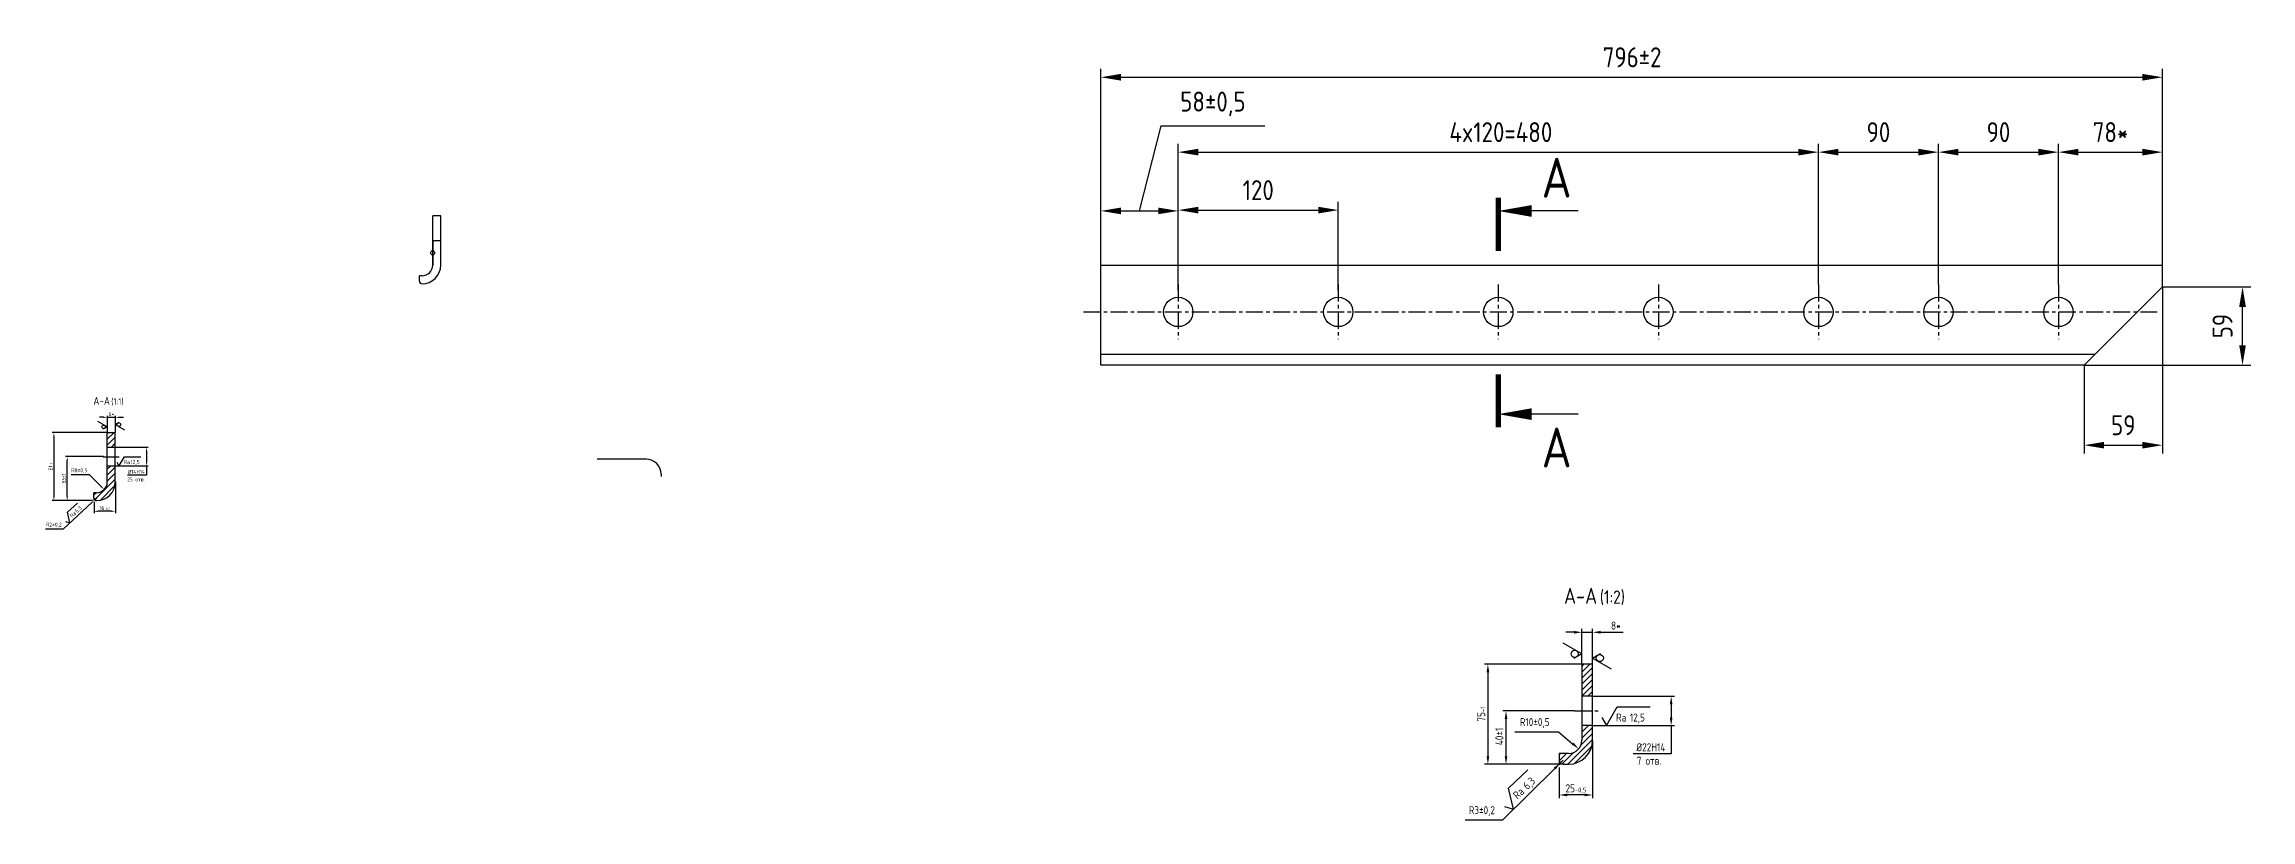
# Model space of a CAD drawing. Header units: millimetres. Extents: x 2646 to 6692, y 1535 to 2401.
# Drawn here: x 5038 to 6692, y 1535 to 2117 of the extents above; entities that cross this region are included whole.
import ezdxf
from ezdxf.enums import TextEntityAlignment as Align

# ---------------------------------------------------------------- set-up
doc = ezdxf.new("R2010")
doc.units = ezdxf.units.MM
doc.header["$LTSCALE"] = 0.4
doc.linetypes.add('CENTER', pattern=[50.8, 31.75, -6.35, 6.35, -6.35])
for name, color, linetype in [('Cen', 5, 'CENTER'), ('Cont', 6, 'Continuous'), ('Dim', 7, 'Continuous'), ('Hatch', 2, 'Continuous'), ('Text', 3, 'Continuous'), ('Textb', 6, 'Continuous')]:
    doc.layers.add(name, color=color, linetype=linetype)
doc.styles.add('Style1', font='romans.shx', dxfattribs={"width": 0.8})
doc.dimstyles.new('Dia_1', dxfattribs={"dimtxt": 3, "dimasz": 3, "dimexe": 1.25, "dimexo": 0, "dimgap": 1, "dimtad": 1, "dimtoh": 1, "dimtxsty": 'Style1', "dimcen": 2.5, "dimclrt": 3, "dimadec": 0, "dimazin": 0, "dimtfac": 1, "dimtmove": 0, "dimatfit": 3, "dimfxl": 1, "dimarcsym": 0})
doc.dimstyles.new('Lin$0', dxfattribs={"dimtxt": 3, "dimasz": 3, "dimexe": 1.25, "dimexo": 0, "dimgap": 1, "dimtad": 1, "dimtoh": 1, "dimdec": 5, "dimlfac": -1, "dimtxsty": 'Style1', "dimcen": 2.5, "dimclrt": 3, "dimaunit": 1, "dimadec": 0, "dimazin": 0, "dimtfac": 1, "dimtdec": 5, "dimtmove": 0, "dimatfit": 3, "dimldrblk": 'NONE', "dimfxl": 1, "dimarcsym": 0})
doc.dimstyles.new('Lin_5$0', dxfattribs={"dimscale": 5, "dimtxt": 3, "dimasz": 3, "dimexe": 1.25, "dimexo": 0, "dimgap": 1.5, "dimtad": 1, "dimtxsty": 'Style1', "dimcen": 2.5, "dimclrt": 3, "dimadec": 0, "dimazin": 0, "dimtfac": 1, "dimtmove": 0, "dimatfit": 3, "dimldrblk": 'DOT', "dimfxl": 1, "dimarcsym": 0})
doc.dimstyles.new('Lin_5$4', dxfattribs={"dimscale": 5, "dimtxt": 3, "dimasz": 3, "dimexe": 1.25, "dimexo": 0, "dimgap": 1.5, "dimtad": 1, "dimtoh": 1, "dimtxsty": 'Style1', "dimcen": 2.5, "dimclrt": 3, "dimadec": 0, "dimazin": 0, "dimtfac": 1, "dimtmove": 0, "dimatfit": 3, "dimldrblk": 'DOT', "dimfxl": 1, "dimarcsym": 0})

# ---------------------------------------------------------------- blocks, each defined once
blk = doc.blocks.new('*D38')
at = {"layer": 'Defpoints', "color": 0, "transparency": 16777216}
for p in [(5054.9, 1807.7), (5082, 1807.7), (5073.8, 1774.7)]:
    blk.add_point(p, dxfattribs=at)
at = {"layer": 'Dim', "color": 0, "lineweight": -2, "transparency": 16777216}
for p, q in [((5082, 1807.7), (5053.6, 1807.7)), ((5054.9, 1777.7), (5054.9, 1804.7)), ((5073.8, 1774.7), (5053.6, 1774.7))]:
    blk.add_line(p, q, dxfattribs=at)
at = {"layer": 'Dim', "color": 0, "transparency": 16777216}
for points in [[(5054.4, 1804.7), (5055.4, 1804.7), (5054.9, 1807.7)], [(5054.4, 1777.7), (5055.4, 1777.7), (5054.9, 1774.7)]]:
    blk.add_solid(points, dxfattribs=at)
at = {"layer": 'Dim', "color": 3, "transparency": 16777216, "insert": (5052.4, 1791.2), "char_height": 3, "attachment_point": 5, "rotation": 90, "style": 'Style1'}
blk.add_mtext('33%%P1', dxfattribs=at)
blk = doc.blocks.new('_None')
blk = doc.blocks.new('*D39')
at = {"layer": 'Defpoints', "color": 0, "transparency": 16777216}
for p in [(5085, 1825.7), (5044.9, 1774.7), (5064.2, 1774.7)]:
    blk.add_point(p, dxfattribs=at)
at = {"layer": 'Dim', "color": 0, "lineweight": -2, "transparency": 16777216}
for p, q in [((5085, 1825.7), (5043.6, 1825.7)), ((5044.9, 1822.7), (5044.9, 1777.7)), ((5064.2, 1774.7), (5043.6, 1774.7))]:
    blk.add_line(p, q, dxfattribs=at)
at = {"layer": 'Dim', "color": 0, "transparency": 16777216}
for points in [[(5044.4, 1822.7), (5045.4, 1822.7), (5044.9, 1825.7)], [(5044.4, 1777.7), (5045.4, 1777.7), (5044.9, 1774.7)]]:
    blk.add_solid(points, dxfattribs=at)
at = {"layer": 'Dim', "color": 3, "transparency": 16777216, "insert": (5042.4, 1800.2), "char_height": 3, "attachment_point": 5, "rotation": 90, "style": 'Style1'}
blk.add_mtext('51{\\H0.58333x;\\S^ -1;}', dxfattribs=at)
blk = doc.blocks.new('*D40')
at = {"layer": 'Defpoints', "color": 0, "transparency": 16777216}
for p in [(5091, 1837.2), (5085, 1825.7), (5091, 1825.7)]:
    blk.add_point(p, dxfattribs=at)
at = {"layer": 'Dim', "color": 0, "lineweight": -2, "transparency": 16777216}
for p, q in [((5082, 1837.2), (5079, 1837.2)), ((5085, 1825.7), (5085, 1838.4)), ((5085, 1837.2), (5091, 1837.2)), ((5091, 1825.7), (5091, 1838.4)), ((5094, 1837.2), (5097, 1837.2))]:
    blk.add_line(p, q, dxfattribs=at)
at = {"layer": 'Dim', "color": 0, "transparency": 16777216}
for points in [[(5082, 1837.7), (5082, 1836.7), (5085, 1837.2)], [(5094, 1837.7), (5094, 1836.7), (5091, 1837.2)]]:
    blk.add_solid(points, dxfattribs=at)
at = {"layer": 'Dim', "color": 3, "transparency": 16777216, "insert": (5088, 1839.7), "char_height": 3, "attachment_point": 5, "style": 'Style1'}
blk.add_mtext('6*', dxfattribs=at)
blk = doc.blocks.new('sherISO_09')
at = {"layer": 'Text'}
for q in [(-1.73, 3), (4.04, 7)]:
    blk.add_line((0, 0), q, dxfattribs=at)
blk.add_circle((0, 2.71), 1.35, dxfattribs=at)
blk = doc.blocks.new('*D41')
at = {"layer": 'Defpoints', "color": 0, "transparency": 16777216}
for p in [(5091, 1788.7), (5075, 1773.8), (5075, 1766.7)]:
    blk.add_point(p, dxfattribs=at)
at = {"layer": 'Dim', "color": 0, "lineweight": -2, "transparency": 16777216}
for p, q in [((5091, 1788.7), (5091, 1765.4)), ((5075, 1773.8), (5075, 1765.4)), ((5088, 1766.7), (5078, 1766.7))]:
    blk.add_line(p, q, dxfattribs=at)
at = {"layer": 'Dim', "color": 0, "transparency": 16777216}
for points in [[(5078, 1767.2), (5078, 1766.2), (5075, 1766.7)], [(5088, 1767.2), (5088, 1766.2), (5091, 1766.7)]]:
    blk.add_solid(points, dxfattribs=at)
at = {"layer": 'Dim', "color": 3, "transparency": 16777216, "insert": (5083, 1769.2), "char_height": 3, "attachment_point": 5, "style": 'Style1'}
blk.add_mtext('16{\\H0.58333x;\\S^ -0,5;}', dxfattribs=at)
blk = doc.blocks.new('ZNAK02')
at = {"layer": 'Textb', "style": 'Style1', "width": 0.8}
blk.add_attdef('А-А', text='', height=6, dxfattribs=at).set_placement((13.92, -0.06), align=Align.RIGHT)
blk.add_attdef('SC(1)', (14.94, -0.06), '', height=5, dxfattribs=at)
blk = doc.blocks.new('*D42')
at = {"layer": 'Defpoints', "color": 0, "transparency": 16777216}
for p in [(5091, 1814.7), (5114.4, 1814.7), (5091, 1800.7)]:
    blk.add_point(p, dxfattribs=at)
at = {"layer": 'Dim', "color": 0, "lineweight": -2, "transparency": 16777216}
for p, q in [((5091, 1814.7), (5115.7, 1814.7)), ((5114.4, 1811.7), (5114.4, 1803.7)), ((5091, 1800.7), (5115.7, 1800.7)), ((5114.4, 1793.8), (5100.2, 1793.8)), ((5114.4, 1800.7), (5114.4, 1793.8))]:
    blk.add_line(p, q, dxfattribs=at)
at = {"layer": 'Dim', "color": 0, "transparency": 16777216}
for points in [[(5113.9, 1811.7), (5114.9, 1811.7), (5114.4, 1814.7)], [(5113.9, 1803.7), (5114.9, 1803.7), (5114.4, 1800.7)]]:
    blk.add_solid(points, dxfattribs=at)
at = {"layer": 'Dim', "color": 3, "transparency": 16777216, "insert": (5106.8, 1796.3), "char_height": 3, "attachment_point": 5, "style": 'Style1'}
blk.add_mtext('%%C14H14', dxfattribs=at)
blk = doc.blocks.new('sherISO_01')
at = {"layer": 'Text'}
blk.add_line((4.04, 7), (16.36, 7), dxfattribs=at)
blk.add_lwpolyline([(-1.73, 3), (0, 0), (4.04, 7)], dxfattribs=at)
at = {"layer": 'Text', "style": 'Style1', "width": 0.8}
blk.add_text('Ra', height=3, dxfattribs=at).set_placement((3.58, 1.5))
blk.add_attdef('12,5', (8.73, 1.5), '', height=3, dxfattribs=at)
blk = doc.blocks.new('*D43')
at = {"layer": 'Defpoints', "color": 0, "transparency": 16777216}
for p in [(5075.5, 1775.3), (5077, 1776.7)]:
    blk.add_point(p, dxfattribs=at)
at = {"layer": 'Dim', "color": 0, "lineweight": -2, "transparency": 16777216}
for p, q in [((5052.2, 1753.6), (5073.3, 1773.3)), ((5077, 1776.7), (5075.5, 1775.3)), ((5038.6, 1753.6), (5052.2, 1753.6))]:
    blk.add_line(p, q, dxfattribs=at)
blk.add_arc((5077, 1776.7), 2, 187.1124, 270, dxfattribs=at)
at = {"layer": 'Dim', "color": 0, "transparency": 16777216}
blk.add_solid([(5073, 1773.6), (5073.6, 1772.9), (5075.5, 1775.3)], dxfattribs=at)
at = {"layer": 'Dim', "color": 3, "transparency": 16777216, "insert": (5044.9, 1756.4), "char_height": 3, "attachment_point": 5, "style": 'Style1'}
blk.add_mtext('R2%%P0,2', dxfattribs=at)
blk = doc.blocks.new('sherISO_03')
at = {"layer": 'Text'}
blk.add_line((4.04, 7), (14.12, 7), dxfattribs=at)
blk.add_lwpolyline([(-1.73, 3), (0, 0), (4.04, 7)], dxfattribs=at)
at = {"layer": 'Text', "style": 'Style1', "width": 0.8}
blk.add_text('Ra', height=3, dxfattribs=at).set_placement((3.58, 1.5))
blk.add_attdef('6,3', (8.73, 1.5), '', height=3, dxfattribs=at)
blk = doc.blocks.new('*D44')
at = {"layer": 'Defpoints', "color": 0, "transparency": 16777216}
for p in [(5071.3, 1794.3), (5077, 1788.7)]:
    blk.add_point(p, dxfattribs=at)
at = {"layer": 'Dim', "color": 0, "lineweight": -2, "transparency": 16777216}
for p, q in [((5057.8, 1794.3), (5071.3, 1794.3)), ((5071.3, 1794.3), (5080.5, 1785.1))]:
    blk.add_line(p, q, dxfattribs=at)
at = {"layer": 'Dim', "color": 0, "transparency": 16777216}
blk.add_solid([(5080.8, 1785.5), (5080.1, 1784.8), (5082.6, 1783)], dxfattribs=at)
at = {"layer": 'Dim', "color": 3, "transparency": 16777216, "insert": (5064, 1797.1), "char_height": 3, "attachment_point": 5, "style": 'Style1'}
blk.add_mtext('R8%%P0,5', dxfattribs=at)
blk = doc.blocks.new('*D67')
at = {"layer": 'Defpoints', "color": 0, "transparency": 16777216}
for p in [(6198.6, 1675.9), (6190.6, 1651.9), (6198.6, 1651.9)]:
    blk.add_point(p, dxfattribs=at)
at = {"layer": 'Dim', "color": 0, "lineweight": -2, "transparency": 16777216}
for p, q in [((6184.6, 1675.9), (6178.6, 1675.9)), ((6190.6, 1651.9), (6190.6, 1678.4)), ((6190.6, 1675.9), (6198.6, 1675.9)), ((6198.6, 1651.9), (6198.6, 1678.4)), ((6204.6, 1675.9), (6221.4, 1675.9))]:
    blk.add_line(p, q, dxfattribs=at)
at = {"layer": 'Dim', "color": 0, "transparency": 16777216}
for points in [[(6184.6, 1676.9), (6184.6, 1674.9), (6190.6, 1675.9)], [(6204.6, 1676.9), (6204.6, 1674.9), (6198.6, 1675.9)]]:
    blk.add_solid(points, dxfattribs=at)
at = {"layer": 'Dim', "color": 3, "transparency": 16777216, "insert": (6216, 1680.9), "char_height": 6, "attachment_point": 5, "style": 'Style1'}
blk.add_mtext('8*', dxfattribs=at)
blk = doc.blocks.new('*D68')
at = {"layer": 'Defpoints', "color": 0, "transparency": 16777216}
for p in [(6198.6, 1627.9), (6198.6, 1605.9), (6257.5, 1605.9)]:
    blk.add_point(p, dxfattribs=at)
at = {"layer": 'Dim', "color": 0, "lineweight": -2, "transparency": 16777216}
for p, q in [((6198.6, 1627.9), (6260, 1627.9)), ((6257.5, 1621.9), (6257.5, 1611.9)), ((6198.6, 1605.9), (6260, 1605.9)), ((6257.5, 1605.9), (6257.5, 1584.6)), ((6257.5, 1584.6), (6229, 1584.6))]:
    blk.add_line(p, q, dxfattribs=at)
at = {"layer": 'Dim', "color": 0, "transparency": 16777216}
for points in [[(6256.5, 1621.9), (6258.5, 1621.9), (6257.5, 1627.9)], [(6256.5, 1611.9), (6258.5, 1611.9), (6257.5, 1605.9)]]:
    blk.add_solid(points, dxfattribs=at)
at = {"layer": 'Dim', "color": 3, "transparency": 16777216, "insert": (6242.3, 1589.6), "char_height": 6, "attachment_point": 5, "style": 'Style1'}
blk.add_mtext('%%C22H14', dxfattribs=at)
blk = doc.blocks.new('*D69')
at = {"layer": 'Defpoints', "color": 0, "transparency": 16777216}
for p in [(6133.7, 1616.9), (6174.2, 1616.9), (6176.6, 1576.9)]:
    blk.add_point(p, dxfattribs=at)
at = {"layer": 'Dim', "color": 0, "lineweight": -2, "transparency": 16777216}
for p, q in [((6174.2, 1616.9), (6131.2, 1616.9)), ((6133.7, 1582.9), (6133.7, 1610.9)), ((6176.6, 1576.9), (6131.2, 1576.9))]:
    blk.add_line(p, q, dxfattribs=at)
at = {"layer": 'Dim', "color": 0, "transparency": 16777216}
for points in [[(6132.7, 1610.9), (6134.7, 1610.9), (6133.7, 1616.9)], [(6132.7, 1582.9), (6134.7, 1582.9), (6133.7, 1576.9)]]:
    blk.add_solid(points, dxfattribs=at)
at = {"layer": 'Dim', "color": 3, "transparency": 16777216, "insert": (6128.7, 1597.7), "char_height": 6, "attachment_point": 5, "rotation": 90, "style": 'Style1'}
blk.add_mtext('40±1', dxfattribs=at)
blk = doc.blocks.new('*D70')
at = {"layer": 'Defpoints', "color": 0, "transparency": 16777216}
for p in [(6190.6, 1651.9), (6120.1, 1576.9), (6176.6, 1576.9)]:
    blk.add_point(p, dxfattribs=at)
at = {"layer": 'Dim', "color": 0, "lineweight": -2, "transparency": 16777216}
for p, q in [((6190.6, 1651.9), (6117.6, 1651.9)), ((6120.1, 1645.9), (6120.1, 1582.9)), ((6176.6, 1576.9), (6117.6, 1576.9))]:
    blk.add_line(p, q, dxfattribs=at)
at = {"layer": 'Dim', "color": 0, "transparency": 16777216}
for points in [[(6119.1, 1645.9), (6121.1, 1645.9), (6120.1, 1651.9)], [(6119.1, 1582.9), (6121.1, 1582.9), (6120.1, 1576.9)]]:
    blk.add_solid(points, dxfattribs=at)
at = {"layer": 'Dim', "color": 3, "transparency": 16777216, "insert": (6115.1, 1614.5), "char_height": 6, "attachment_point": 5, "rotation": 90, "style": 'Style1'}
blk.add_mtext('75{\\H0.58333x;\\S^ -1;}', dxfattribs=at)
blk = doc.blocks.new('*D71')
at = {"layer": 'Defpoints', "color": 0, "transparency": 16777216}
for p in [(6198.6, 1594.4), (6173.6, 1573), (6173.6, 1553.8)]:
    blk.add_point(p, dxfattribs=at)
at = {"layer": 'Dim', "color": 0, "lineweight": -2, "transparency": 16777216}
for p, q in [((6198.6, 1594.4), (6198.6, 1551.3)), ((6173.6, 1573), (6173.6, 1551.3)), ((6192.6, 1553.8), (6179.6, 1553.8))]:
    blk.add_line(p, q, dxfattribs=at)
at = {"layer": 'Dim', "color": 0, "transparency": 16777216}
for points in [[(6179.6, 1554.8), (6179.6, 1552.8), (6173.6, 1553.8)], [(6192.6, 1554.8), (6192.6, 1552.8), (6198.6, 1553.8)]]:
    blk.add_solid(points, dxfattribs=at)
at = {"layer": 'Dim', "color": 3, "transparency": 16777216, "insert": (6186.1, 1558.8), "char_height": 6, "attachment_point": 5, "style": 'Style1'}
blk.add_mtext('25{\\H0.58333x;\\S^ -0,5;}', dxfattribs=at)
blk = doc.blocks.new('*D72')
at = {"layer": 'Defpoints', "color": 0, "transparency": 16777216}
for p in [(6174.4, 1577.8), (6176.6, 1579.9)]:
    blk.add_point(p, dxfattribs=at)
at = {"layer": 'Dim', "color": 0, "lineweight": -2, "transparency": 16777216}
for p, q in [((6131.2, 1535.1), (6170.2, 1573.6)), ((6176.6, 1579.9), (6174.4, 1577.8)), ((6103, 1535.1), (6131.2, 1535.1))]:
    blk.add_line(p, q, dxfattribs=at)
at = {"layer": 'Dim', "color": 0, "transparency": 16777216}
blk.add_solid([(6169.5, 1574.3), (6170.9, 1572.9), (6174.4, 1577.8)], dxfattribs=at)
at = {"layer": 'Dim', "color": 3, "transparency": 16777216, "insert": (6115.6, 1541.7), "char_height": 6, "attachment_point": 5, "style": 'Style1'}
blk.add_mtext('R3±0,2', dxfattribs=at)
blk = doc.blocks.new('_Dot')
at = {"color": 0, "linetype": 'ByBlock', "lineweight": -2}
blk.add_line((-0.5, 0), (-1, 0), dxfattribs=at)
at = {"color": 0, "linetype": 'ByBlock', "const_width": 0.5}
blk.add_lwpolyline([(-0.25, 0, 1), (0.25, 0, 1)], format="xyb", close=True, dxfattribs=at)
blk = doc.blocks.new('*D73')
at = {"layer": 'Defpoints', "color": 0, "transparency": 16777216}
for p in [(6625.9, 2092.4), (5829.9, 1951.3), (6625.9, 1951.3)]:
    blk.add_point(p, dxfattribs=at)
at = {"layer": 'Dim', "color": 0, "lineweight": -2, "transparency": 16777216}
for p, q in [((5829.9, 1951.3), (5829.9, 2098.7)), ((5844.9, 2092.4), (6610.9, 2092.4)), ((6625.9, 1951.3), (6625.9, 2098.7))]:
    blk.add_line(p, q, dxfattribs=at)
at = {"layer": 'Dim', "color": 0, "transparency": 16777216}
for points in [[(5844.9, 2094.9), (5844.9, 2089.9), (5829.9, 2092.4)], [(6610.9, 2094.9), (6610.9, 2089.9), (6625.9, 2092.4)]]:
    blk.add_solid(points, dxfattribs=at)
at = {"layer": 'Dim', "color": 3, "transparency": 16777216, "insert": (6228.2, 2107.4), "char_height": 15, "attachment_point": 5, "style": 'Style1'}
blk.add_mtext('796±2', dxfattribs=at)
blk = doc.blocks.new('*D74')
at = {"layer": 'Defpoints', "color": 0, "transparency": 16777216}
for p in [(6625.9, 1935.1), (6567.1, 1876.3), (6625.9, 1816.3)]:
    blk.add_point(p, dxfattribs=at)
at = {"layer": 'Dim', "color": 0, "lineweight": -2, "transparency": 16777216}
for p, q in [((6625.9, 1935.1), (6625.9, 1810)), ((6567.1, 1876.3), (6567.1, 1810)), ((6582.1, 1816.3), (6610.9, 1816.3))]:
    blk.add_line(p, q, dxfattribs=at)
at = {"layer": 'Dim', "color": 0, "transparency": 16777216}
for points in [[(6582.1, 1818.8), (6582.1, 1813.8), (6567.1, 1816.3)], [(6610.9, 1818.8), (6610.9, 1813.8), (6625.9, 1816.3)]]:
    blk.add_solid(points, dxfattribs=at)
at = {"layer": 'Dim', "color": 3, "transparency": 16777216, "insert": (6596.5, 1831.3), "char_height": 15, "attachment_point": 5, "style": 'Style1'}
blk.add_mtext('59', dxfattribs=at)
blk = doc.blocks.new('*D75')
at = {"layer": 'Defpoints', "color": 0, "transparency": 16777216}
for p in [(6625.9, 1935.1), (6685.9, 1935.1), (6567.1, 1876.3)]:
    blk.add_point(p, dxfattribs=at)
at = {"layer": 'Dim', "color": 0, "lineweight": -2, "transparency": 16777216}
for p, q in [((6625.9, 1935.1), (6692.2, 1935.1)), ((6685.9, 1891.3), (6685.9, 1920.1)), ((6567.1, 1876.3), (6692.2, 1876.3))]:
    blk.add_line(p, q, dxfattribs=at)
at = {"layer": 'Dim', "color": 0, "transparency": 16777216}
for points in [[(6683.4, 1920.1), (6688.4, 1920.1), (6685.9, 1935.1)], [(6683.4, 1891.3), (6688.4, 1891.3), (6685.9, 1876.3)]]:
    blk.add_solid(points, dxfattribs=at)
at = {"layer": 'Dim', "color": 3, "transparency": 16777216, "insert": (6670.9, 1905.7), "char_height": 15, "attachment_point": 5, "rotation": 90, "style": 'Style1'}
blk.add_mtext('59', dxfattribs=at)
blk = doc.blocks.new('razrez03')
at = {"layer": 'Text'}
blk.add_lwpolyline([(0, 0, 0, 1.76, 0), (5, 0, 1.76, 1.76, 0)], format="xyseb", dxfattribs=at)
at = {"layer": 'Text', "const_width": 0.8}
blk.add_lwpolyline([(0, 2), (0, -6)], dxfattribs=at)
at = {"layer": 'Text'}
blk.add_lwpolyline([(12, 0), (5, 0)], dxfattribs=at)
at = {"layer": 'Textb', "style": 'Style1', "width": 0.8}
blk.add_attdef('A', (6.5, 2), '', height=6, dxfattribs=at)
blk = doc.blocks.new('*D76')
at = {"layer": 'Defpoints', "color": 0, "transparency": 16777216}
for p in [(5887.9, 1992.1), (5829.9, 1951.3), (5887.9, 1932.7)]:
    blk.add_point(p, dxfattribs=at)
at = {"layer": 'Dim', "color": 0, "lineweight": -2, "transparency": 16777216}
for p, q in [((5858.9, 1992.1), (5875, 2056)), ((5875, 2056), (5952.9, 2056)), ((5829.9, 1951.3), (5829.9, 1998.4)), ((5844.9, 1992.1), (5872.9, 1992.1)), ((5887.9, 1932.7), (5887.9, 1998.4))]:
    blk.add_line(p, q, dxfattribs=at)
at = {"layer": 'Dim', "color": 0, "transparency": 16777216}
for points in [[(5844.9, 1994.6), (5844.9, 1989.6), (5829.9, 1992.1)], [(5872.9, 1994.6), (5872.9, 1989.6), (5887.9, 1992.1)]]:
    blk.add_solid(points, dxfattribs=at)
at = {"layer": 'Dim', "color": 3, "transparency": 16777216, "insert": (5913.9, 2072.4), "char_height": 15, "attachment_point": 5, "style": 'Style1'}
blk.add_mtext('58±0,5', dxfattribs=at)
blk = doc.blocks.new('*D77')
at = {"layer": 'Defpoints', "color": 0, "transparency": 16777216}
for p in [(6007.9, 1992.7), (5887.9, 1932.7), (6007.9, 1932.7)]:
    blk.add_point(p, dxfattribs=at)
at = {"layer": 'Dim', "color": 0, "lineweight": -2, "transparency": 16777216}
for p, q in [((5887.9, 1932.7), (5887.9, 1999)), ((5902.9, 1992.7), (5992.9, 1992.7)), ((6007.9, 1932.7), (6007.9, 1999))]:
    blk.add_line(p, q, dxfattribs=at)
at = {"layer": 'Dim', "color": 0, "transparency": 16777216}
for points in [[(5902.9, 1995.2), (5902.9, 1990.2), (5887.9, 1992.7)], [(5992.9, 1995.2), (5992.9, 1990.2), (6007.9, 1992.7)]]:
    blk.add_solid(points, dxfattribs=at)
at = {"layer": 'Dim', "color": 3, "transparency": 16777216, "insert": (5947.9, 2007.7), "char_height": 15, "attachment_point": 5, "style": 'Style1'}
blk.add_mtext('120', dxfattribs=at)
blk = doc.blocks.new('*D78')
at = {"layer": 'Defpoints', "color": 0, "transparency": 16777216}
for p in [(6367.9, 2036.2), (6367.9, 1936.8), (5887.9, 1932.7)]:
    blk.add_point(p, dxfattribs=at)
at = {"layer": 'Dim', "color": 0, "lineweight": -2, "transparency": 16777216}
for p, q in [((5887.9, 1932.7), (5887.9, 2042.5)), ((5902.9, 2036.2), (6352.9, 2036.2)), ((6367.9, 1936.8), (6367.9, 2042.5))]:
    blk.add_line(p, q, dxfattribs=at)
at = {"layer": 'Dim', "color": 0, "transparency": 16777216}
for points in [[(5902.9, 2038.7), (5902.9, 2033.7), (5887.9, 2036.2)], [(6352.9, 2038.7), (6352.9, 2033.7), (6367.9, 2036.2)]]:
    blk.add_solid(points, dxfattribs=at)
at = {"layer": 'Dim', "color": 3, "transparency": 16777216, "insert": (6129.8, 2051.2), "char_height": 15, "attachment_point": 5, "style": 'Style1'}
blk.add_mtext('4x120=480', dxfattribs=at)
blk = doc.blocks.new('*D79')
at = {"layer": 'Defpoints', "color": 0, "transparency": 16777216}
for p in [(6457.9, 2036.2), (6367.9, 1936.8), (6457.9, 1936.8)]:
    blk.add_point(p, dxfattribs=at)
at = {"layer": 'Dim', "color": 0, "lineweight": -2, "transparency": 16777216}
for p, q in [((6367.9, 1936.8), (6367.9, 2042.5)), ((6382.9, 2036.2), (6442.9, 2036.2)), ((6457.9, 1936.8), (6457.9, 2042.5))]:
    blk.add_line(p, q, dxfattribs=at)
at = {"layer": 'Dim', "color": 0, "transparency": 16777216}
for points in [[(6382.9, 2038.7), (6382.9, 2033.7), (6367.9, 2036.2)], [(6442.9, 2038.7), (6442.9, 2033.7), (6457.9, 2036.2)]]:
    blk.add_solid(points, dxfattribs=at)
at = {"layer": 'Dim', "color": 3, "transparency": 16777216, "insert": (6412.9, 2051.2), "char_height": 15, "attachment_point": 5, "style": 'Style1'}
blk.add_mtext('90', dxfattribs=at)
blk = doc.blocks.new('*D80')
at = {"layer": 'Defpoints', "color": 0, "transparency": 16777216}
for p in [(6547.9, 2036.2), (6457.9, 1936.8), (6547.9, 1936.8)]:
    blk.add_point(p, dxfattribs=at)
at = {"layer": 'Dim', "color": 0, "lineweight": -2, "transparency": 16777216}
for p, q in [((6457.9, 1936.8), (6457.9, 2042.5)), ((6472.9, 2036.2), (6532.9, 2036.2)), ((6547.9, 1936.8), (6547.9, 2042.5))]:
    blk.add_line(p, q, dxfattribs=at)
at = {"layer": 'Dim', "color": 0, "transparency": 16777216}
for points in [[(6472.9, 2038.7), (6472.9, 2033.7), (6457.9, 2036.2)], [(6532.9, 2038.7), (6532.9, 2033.7), (6547.9, 2036.2)]]:
    blk.add_solid(points, dxfattribs=at)
at = {"layer": 'Dim', "color": 3, "transparency": 16777216, "insert": (6502.9, 2051.2), "char_height": 15, "attachment_point": 5, "style": 'Style1'}
blk.add_mtext('90', dxfattribs=at)
blk = doc.blocks.new('*D81')
at = {"layer": 'Defpoints', "color": 0, "transparency": 16777216}
for p in [(6625.9, 2036.2), (6547.9, 1936.8), (6625.9, 1951.3)]:
    blk.add_point(p, dxfattribs=at)
at = {"layer": 'Dim', "color": 0, "lineweight": -2, "transparency": 16777216}
for p, q in [((6547.9, 1936.8), (6547.9, 2042.5)), ((6562.9, 2036.2), (6610.9, 2036.2)), ((6625.9, 1951.3), (6625.9, 2042.5))]:
    blk.add_line(p, q, dxfattribs=at)
at = {"layer": 'Dim', "color": 0, "transparency": 16777216}
for points in [[(6562.9, 2038.7), (6562.9, 2033.7), (6547.9, 2036.2)], [(6610.9, 2038.7), (6610.9, 2033.7), (6625.9, 2036.2)]]:
    blk.add_solid(points, dxfattribs=at)
at = {"layer": 'Dim', "color": 3, "transparency": 16777216, "insert": (6586.9, 2051.2), "char_height": 15, "attachment_point": 5, "style": 'Style1'}
blk.add_mtext('78*', dxfattribs=at)
blk = doc.blocks.new('*D82')
at = {"layer": 'Defpoints', "color": 0, "transparency": 16777216}
for p in [(6180.6, 1594.9), (6188.2, 1588.5)]:
    blk.add_point(p, dxfattribs=at)
at = {"layer": 'Dim', "color": 0, "lineweight": -2, "transparency": 16777216}
for p, q in [((6140.3, 1601.2), (6173, 1601.2)), ((6173, 1601.2), (6183.6, 1592.3))]:
    blk.add_line(p, q, dxfattribs=at)
at = {"layer": 'Dim', "color": 0, "transparency": 16777216}
blk.add_solid([(6184.3, 1593.1), (6183, 1591.6), (6188.2, 1588.5)], dxfattribs=at)
at = {"layer": 'Dim', "color": 3, "transparency": 16777216, "insert": (6155.2, 1607.8), "char_height": 6, "attachment_point": 5, "style": 'Style1'}
blk.add_mtext('R10±0,5', dxfattribs=at)

msp = doc.modelspace()

# ---------------------------------------------------------------- hatches: boundary and pattern name
at = {"layer": 'Hatch'}
h = msp.add_hatch(dxfattribs=at)
h.set_pattern_fill('ANSI31', color=256, style=0)
h.set_pattern_definition([(45, (3282.2794, 7076.523), (-2.245064, 2.245064), [])])
h.paths.add_polyline_path([(5090.961847, 1825.66504), (5084.961847, 1825.66504), (5084.961847, 1814.66504), (5090.961847, 1814.66504)])
h.paths.add_polyline_path([(5076.961847, 1780.66504), (5074.961847, 1780.66504), (5074.961847, 1776.66504, 0.4142135624), (5076.961847, 1774.66504, 0.4142135624), (5090.961847, 1788.66504), (5090.961847, 1800.66504), (5084.961847, 1800.66504), (5084.961847, 1788.66504, -0.4142135624)])
h = msp.add_hatch(dxfattribs=at)
h.set_pattern_fill('ANSI31', color=256)
h.set_pattern_definition([(45, (9068.6703, 4699.0705), (-2.245064, 2.245064), [])])
h.paths.add_polyline_path([(6198.565942, 1651.897173), (6190.565942, 1651.897173), (6190.565942, 1627.897173), (6198.565942, 1627.897173)])
h.paths.add_polyline_path([(6198.565942, 1605.897173), (6190.565942, 1605.897173), (6190.565942, 1594.897173, -0.4142135624), (6180.565942, 1584.897173), (6173.565942, 1584.897173), (6173.565942, 1579.897173, 0.4142135624), (6176.565942, 1576.897173), (6180.565942, 1576.897173, 0.4142135624), (6198.565942, 1594.897173)])

# ---------------------------------------------------------------- linework, layer by layer
at = {"layer": 'Cen'}
for p, q in [((5887.900019, 1936.756791), (5887.900019, 1895.756791)), ((6007.900019, 1936.756791), (6007.900019, 1895.756791)), ((6127.900019, 1936.756791), (6127.900019, 1895.756791)), ((6247.900019, 1936.756791), (6247.900019, 1895.756791)), ((6367.900019, 1936.756791), (6367.900019, 1895.756791)), ((6457.900019, 1936.756791), (6457.900019, 1895.756791)), ((6547.900019, 1936.756791), (6547.900019, 1895.756791)), ((5816.804495, 1916.25679), (6622.145122, 1916.25679)), ((5081.961847, 1807.66504), (5093.961847, 1807.66504)), ((6185.047526, 1616.897173), (6203.462481, 1616.897173))]:
    msp.add_line(p, q, dxfattribs=at)
at = {"layer": 'Cont'}
for p, q in [((5334.94333, 1988.39956), (5328.94333, 1988.39956)), ((5328.94333, 1951.39956), (5328.94333, 1988.39956)), ((5334.94333, 1951.39956), (5334.94333, 1988.39956)), ((5320.94333, 1943.39956), (5318.94333, 1943.39956)), ((5318.94333, 1939.39956), (5318.94333, 1943.39956)), ((6625.900019, 1951.256791), (5829.900019, 1951.256791)), ((5829.900019, 1876.256791), (5829.900019, 1951.256791)), ((6625.900019, 1935.085218), (6625.900019, 1951.256791)), ((6625.900019, 1935.085218), (6567.071592, 1876.256791)), ((6575.071592, 1884.256791), (5829.900019, 1884.256791)), ((6567.071592, 1876.256791), (5829.900019, 1876.256791)), ((5090.961847, 1825.66504), (5084.961847, 1825.66504)), ((5084.961847, 1788.66504), (5084.961847, 1825.66504)), ((5090.961847, 1788.66504), (5090.961847, 1825.66504)), ((5090.961847, 1814.66504), (5084.961847, 1814.66504)), ((5489.143115, 1805.682399), (5452.143115, 1805.682399)), ((5090.961847, 1800.66504), (5084.961847, 1800.66504)), ((5500.143115, 1794.682399), (5500.143115, 1792.682399)), ((5076.961847, 1780.66504), (5074.961847, 1780.66504)), ((5074.961847, 1776.66504), (5074.961847, 1780.66504)), ((6198.565942, 1651.897173), (6190.565942, 1651.897173)), ((6190.565942, 1651.897173), (6190.565942, 1594.897173)), ((6198.565942, 1594.897173), (6198.565942, 1651.897173)), ((6198.565942, 1627.897173), (6190.565942, 1627.897173)), ((6198.565942, 1605.897173), (6190.565942, 1605.897173)), ((6180.565942, 1584.897173), (6173.565942, 1584.897173)), ((6173.565942, 1584.897173), (6173.565942, 1579.897173)), ((6176.565942, 1576.897173), (6180.565942, 1576.897173))]:
    msp.add_line(p, q, dxfattribs=at)
for centre in [(5887.900019, 1916.25679), (6007.900019, 1916.25679), (6127.900019, 1916.25679), (6247.900019, 1916.25679), (6367.900019, 1916.25679), (6457.900019, 1916.25679), (6547.900019, 1916.25679)]:
    msp.add_circle(centre, 11, dxfattribs=at)
for centre, radius, start, end in [((5320.94333, 1939.39956), 2, 180, 270), ((5320.94333, 1951.39956), 14, 270, 0), ((5320.94333, 1951.39956), 8, 270, 0), ((5489.143115, 1794.682399), 11, 0, 90), ((5076.961847, 1788.66504), 14, 270, 0), ((5076.961847, 1788.66504), 8, 270, 0), ((5076.961847, 1776.66504), 2, 180, 270), ((6180.565942, 1594.897173), 10, 270, 0), ((6180.565942, 1594.897173), 18, 270, 0), ((6176.565942, 1579.897173), 3, 180, 270)]:
    msp.add_arc(centre, radius, start, end, dxfattribs=at)
at = {"layer": 'Dim', "color": 2}
for q in [(5334.94333, 1969.89956), (5328.94333, 1951.39956)]:
    msp.add_line((5328.94333, 1969.89956), q, dxfattribs=at)
at = {"layer": 'Dim'}
for p, q in [((5074.961847, 1776.66504), (5074.961847, 1775.405533)), ((5076.961847, 1774.66504), (5075.411633, 1774.66504)), ((6185.047526, 1616.897173), (6174.242363, 1616.897173)), ((6176.565942, 1576.897173), (6171.183342, 1576.897173)), ((6173.565942, 1579.897173), (6173.565942, 1576.531314)), ((6173.565942, 1574.378827), (6173.565942, 1572.858053))]:
    msp.add_line(p, q, dxfattribs=at)
at = {"layer": 'Dim', "color": 2}
msp.add_circle((5328.94333, 1960.64956), 1.5, dxfattribs=at)

# ---------------------------------------------------------------- block references
at = {"layer": 'Cont', "xscale": 2, "yscale": 2, "zscale": 2}
msp.add_blockref('sherISO_01', (6209.052728, 1605.897173), dxfattribs=at).add_auto_attribs({'12,5': '12,5'})
at = {"layer": 'Cont', "xscale": 2, "yscale": 2, "zscale": 2, "rotation": 43.8030270522396}
msp.add_blockref('sherISO_03', (6139.293103, 1543.109921), dxfattribs=at).add_auto_attribs({'6,3': '6,3'})
at = {"layer": 'Dim'}
for name, p, xscale, yscale, zscale, values in [('razrez03', (6127.900019, 1992.062314), 5, 5, 5, {'A': 'А'}), ('ZNAK02', (6174.155794, 1697.421806), 2, 2, 2, {'А-А': 'А-А', 'SC(1)': '(1:2)'})]:
    msp.add_blockref(name, p, dxfattribs=dict(at, xscale=xscale, yscale=yscale, zscale=zscale)).add_auto_attribs(values)
ref = msp.add_blockref('razrez03', (6127.900019, 1839.583744), dxfattribs=dict(at, xscale=-5, yscale=5, zscale=5, rotation=180))
ref.add_attrib('A', 'А', (6160.400019, 1799.583744), dxfattribs={"layer": 'Textb', "height": 30, "style": 'Style1', "width": 0.8})
for name, p, values in [('ZNAK02', (5072.986217, 1846.629766), {'А-А': 'А-А', 'SC(1)': '(1:1)'}), ('sherISO_01', (5093.717642, 1800.66504), {'12,5': '12,5'})]:
    msp.add_blockref(name, p, dxfattribs=at).add_auto_attribs(values)
for p, rotation in [((5084.961847, 1830.005911), 89.99999999999999), ((5090.961847, 1831.77536), 270)]:
    msp.add_blockref('sherISO_09', p, dxfattribs=dict(at, rotation=rotation))
at = {"layer": 'Dim', "rotation": 42.92225502931972}
msp.add_blockref('sherISO_03', (5056.971653, 1758.074531), dxfattribs=at).add_auto_attribs({'6,3': '6,3'})
at = {"layer": 'Dim', "xscale": 2, "yscale": 2, "zscale": 2}
for p, rotation in [((6190.565942, 1659.745303), 90.00000000000001), ((6198.565942, 1656.581566), 270)]:
    msp.add_blockref('sherISO_09', p, dxfattribs=dict(at, rotation=rotation))

# ---------------------------------------------------------------- texts
at = {"layer": 'Text', "color": 3, "style": 'Style1', "width": 0.8}
for s, height, p in [('25 отв.', 3, (5099.888331, 1789.104331)), ('7 отв.', 6, (6231.699211, 1576.47983))]:
    msp.add_text(s, height=height, dxfattribs=at).set_placement(p)

# ---------------------------------------------------------------- dimensions: what is measured, and where the dimension line sits
at = {"layer": 'Dim'}
for base, p1, p2, text, picture, middle in [((6625.900019, 2092.443292), (5829.900019, 1951.256791), (6625.900019, 1951.256791), '<>±2', '*D73', (6228.178628, 2092.443292)), ((6367.900019, 2036.203033), (5887.900019, 1932.719021), (6367.900019, 1936.756791), '4x120=<>', '*D78', (6129.811304, 2036.203033))]:
    dim = msp.add_linear_dim(base=base, p1=p1, p2=p2, text=text, dimstyle='Lin_5$0', dxfattribs=at)
    dim.commit()
    dim.dimension.update_dxf_attribs({"geometry": picture, "text_midpoint": middle, "dimtype": 160})
dim = msp.add_linear_dim(base=(5887.900019, 1992.110142), p1=(5829.900019, 1951.256791), p2=(5887.900019, 1932.719021), text='<>±0,5', dimstyle='Lin_5$0', override={"dimtmove": 1}, dxfattribs=at)
dim.commit()
dim.dimension.update_dxf_attribs({"geometry": '*D76', "text_midpoint": (5882.508237, 2056.002683), "dimtype": 160})
for base, p1, p2, picture, middle in [((6457.900019, 2036.203033), (6367.900019, 1936.756791), (6457.900019, 1936.756791), '*D79', (6412.900019, 2051.203033)), ((6547.900019, 2036.203033), (6457.900019, 1936.756791), (6547.900019, 1936.756791), '*D80', (6502.900019, 2051.203033)), ((6007.900019, 1992.719021), (5887.900019, 1932.719021), (6007.900019, 1932.719021), '*D77', (5947.900019, 2007.719021))]:
    dim = msp.add_linear_dim(base=base, p1=p1, p2=p2, dimstyle='Lin_5$0', dxfattribs=at)
    dim.commit()
    dim.dimension.update_dxf_attribs({"geometry": picture, "text_midpoint": middle})
for base, p1, p2, text, dimstyle, picture, middle in [((6625.900019, 2036.203033), (6547.900019, 1936.756791), (6625.900019, 1951.256791), '<>*', 'Lin_5$0', '*D81', (6586.900019, 2051.203033)), ((5090.961847, 1837.166512), (5084.961847, 1825.66504), (5090.961847, 1825.66504), '<>*', 'Lin$0', '*D40', (5087.961847, 1839.666512)), ((5074.961847, 1766.671502), (5090.961847, 1788.66504), (5074.961847, 1773.848507), '<>{\\H0.58333x;\\S^ -0,5;}', 'Lin$0', '*D41', (5082.961847, 1769.171502))]:
    dim = msp.add_linear_dim(base=base, p1=p1, p2=p2, text=text, dimstyle=dimstyle, dxfattribs=at)
    dim.commit()
    dim.dimension.update_dxf_attribs({"geometry": picture, "text_midpoint": middle})
for base, angle, picture, middle in [((6625.900019, 1816.256791), 0, '*D74', (6596.485806, 1831.256791)), ((6685.900019, 1935.085218), 90, '*D75', (6670.900019, 1905.671004))]:
    dim = msp.add_linear_dim(base=base, p1=(6567.071592, 1876.256791), p2=(6625.900019, 1935.085218), angle=angle, dimstyle='Lin_5$0', override={"dimdec": 0}, dxfattribs=at)
    dim.commit()
    dim.dimension.update_dxf_attribs({"geometry": picture, "text_midpoint": middle})
for base, p1, p2, text, picture, middle in [((5044.890579, 1774.66504), (5084.961847, 1825.66504), (5064.183326, 1774.66504), '<>{\\H0.58333x;\\S^ -1;}', '*D39', (5042.390579, 1800.16504)), ((5054.890579, 1807.66504), (5073.782776, 1774.66504), (5081.961847, 1807.66504), '<>%%P1', '*D38', (5052.390579, 1791.16504))]:
    dim = msp.add_linear_dim(base=base, p1=p1, p2=p2, angle=270, text=text, dimstyle='Lin$0', dxfattribs=at)
    dim.commit()
    dim.dimension.update_dxf_attribs({"geometry": picture, "text_midpoint": middle})
dim = msp.add_linear_dim(base=(5114.433194, 1814.66504), p1=(5090.961847, 1800.66504), p2=(5090.961847, 1814.66504), angle=270, text='%%C<>H14', dimstyle='Lin$0', dxfattribs=at)
dim.commit()
dim.dimension.update_dxf_attribs({"geometry": '*D42', "text_midpoint": (5106.804623, 1793.799214), "dimtype": 160})
for center, mpoint, text, dimstyle, override, picture, middle in [((5076.961847, 1788.66504), (5071.323593, 1794.340434), '<>%%P0,5', 'Dia_1', {"dimse1": 1, "dimarcsym": 1}, '*D44', (5064.037878, 1794.340434)), ((6180.565942, 1594.897173), (6188.23148, 1588.475371), '<>±0,5', 'Lin_5$4', {"dimscale": 2, "dimpost": '', "dimarcsym": 1}, '*D82', (6155.164553, 1601.217364)), ((6176.565942, 1579.897173), (6174.430759, 1577.789807), '<>±0,2', 'Lin_5$4', {"dimscale": 2, "dimarcsym": 1}, '*D72', (6115.605267, 1535.099255))]:
    dim = msp.add_radius_dim(center=center, mpoint=mpoint, text=text, dimstyle=dimstyle, override=override, dxfattribs=at)
    dim.commit()
    dim.dimension.update_dxf_attribs({"geometry": picture, "text_midpoint": middle, "dimtype": 164})
dim = msp.add_radius_dim(center=(5076.961847, 1776.66504), mpoint=(5075.49729, 1775.303029), text='<>%%P0,2', dimstyle='Dia_1', dxfattribs=at)
dim.commit()
dim.dimension.update_dxf_attribs({"geometry": '*D43', "text_midpoint": (5044.919607, 1753.641931), "dimtype": 164})
for base, p1, p2, text, override, picture, middle in [((6198.565942, 1675.897173), (6190.565942, 1651.897173), (6198.565942, 1651.897173), '<>*', {"dimscale": 2}, '*D67', (6215.994514, 1680.897173)), ((6173.565942, 1553.789923), (6198.558862, 1594.392333), (6173.565942, 1572.966928), '<>{\\H0.58333x;\\S^ -0,5;}', {"dimscale": 2, "dimdec": 0}, '*D71', (6186.062402, 1558.789923))]:
    dim = msp.add_linear_dim(base=base, p1=p1, p2=p2, text=text, dimstyle='Lin$0', override=override, dxfattribs=at)
    dim.commit()
    dim.dimension.update_dxf_attribs({"geometry": picture, "text_midpoint": middle})
for base, p1, p2, angle, text, picture, middle in [((6120.063432, 1576.897173), (6190.565942, 1651.897173), (6176.555986, 1576.897173), 270, '<>{\\H0.58333x;\\S^ -1;}', '*D70', (6120.063432, 1614.538831)), ((6257.508046, 1605.897173), (6198.565942, 1627.897173), (6198.565942, 1605.897173), 90, '%%C<>H14', '*D68', (6242.250903, 1584.64003)), ((6133.676995, 1616.897173), (6176.565942, 1576.897173), (6174.242363, 1616.897173), 90, '<>±1', '*D69', (6133.676995, 1597.685443))]:
    dim = msp.add_linear_dim(base=base, p1=p1, p2=p2, angle=angle, text=text, dimstyle='Lin$0', override={"dimscale": 2}, dxfattribs=at)
    dim.commit()
    dim.dimension.update_dxf_attribs({"geometry": picture, "text_midpoint": middle, "dimtype": 160})

doc.saveas('drawing.dxf')
